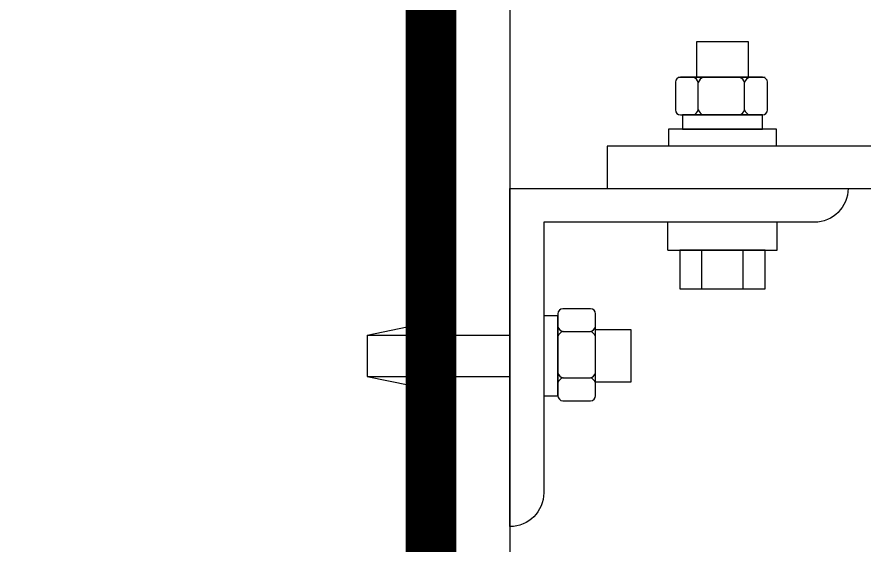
# Model space of a CAD drawing. Extents: x 343299501 to 344531018, y 671200678 to 672446893.
# Drawn here: x 344117629.9 to 344117730.1, y 672005565.6 to 672005628 of the extents above; entities that cross this region are included whole.
import ezdxf

# ---------------------------------------------------------------- set-up
doc = ezdxf.new("R2010")
doc.units = 0
doc.header["$LTSCALE"] = 10
doc.header["$MEASUREMENT"] = 0
doc.layers.add('0-1', color=1, linetype='Continuous')
doc.layers.add('00-设施', color=6, linetype='Continuous')
doc.layers.add('REINL', color=1, linetype='Continuous', lineweight=0)

msp = doc.modelspace()

# ---------------------------------------------------------------- linework, layer by layer
at = {"color": 4}
msp.add_line((344117688.194621, 672005658.2765791), (344117688.194621, 672003981.4958946), dxfattribs=at)
at = {"layer": '0-1'}
msp.add_lwpolyline([(344117692.194621, 672005571.7554363, -0.4142135623730951), (344117688.194621, 672005567.7554363), (344117688.194621, 672005567.7554363), (344117688.194621, 672005607.7554363), (344117728.194621, 672005607.7554363, -0.4142135623730728), (344117724.194621, 672005603.7554363), (344117692.194621, 672005603.7554363)], format="xyb", close=True, dxfattribs=at)
at = {"layer": '00-设施'}
for p, q in [((344117710.2717599, 672005625.1014204), (344117710.2717599, 672005620.9104053)), ((344117716.4073065, 672005625.1014204), (344117710.2717599, 672005625.1014204)), ((344117716.4073065, 672005620.9104053), (344117716.4073065, 672005625.1014204)), ((344117708.0904592, 672005620.9104053), (344117718.0591804, 672005620.9104053)), ((344117718.0591804, 672005620.9104053), (344117708.3712995, 672005620.9104053)), ((344117718.0591804, 672005620.9104053), (344117718.3833465, 672005620.9104053)), ((344117707.7712995, 672005620.3104053), (344117707.7712995, 672005617.045637)), ((344117710.4785724, 672005617.0588248), (344117710.4785724, 672005620.2972174)), ((344117715.9519074, 672005617.0588248), (344117715.9519074, 672005620.2972174)), ((344117718.6591803, 672005617.045637), (344117718.6591803, 672005620.3104053)), ((344117708.3712995, 672005616.445637), (344117718.0591804, 672005616.445637)), ((344117716.3204853, 672005616.445637), (344117710.1308162, 672005616.445637)), ((344117706.9552154, 672005614.7747514), (344117706.9552154, 672005612.7554363)), ((344117719.723851, 672005614.7747514), (344117706.9552154, 672005614.7747514)), ((344117719.723851, 672005612.7554363), (344117719.723851, 672005614.7747514)), ((344117706.8613489, 672005600.4422953), (344117706.8613489, 672005603.782256)), ((344117719.8177174, 672005600.4422953), (344117719.8177174, 672005603.782256)), ((344117706.8613489, 672005600.4422953), (344117719.8177174, 672005600.4422953)), ((344117718.3826596, 672005600.4422953), (344117708.2964067, 672005600.4422953)), ((344117708.2964067, 672005600.4422953), (344117708.2964067, 672005595.870552)), ((344117710.8959558, 672005595.870552), (344117710.8959558, 672005600.4422953)), ((344117715.7831105, 672005595.870552), (344117715.7831106, 672005600.4422953)), ((344117718.3826596, 672005595.870552), (344117718.3826596, 672005600.4422953)), ((344117708.2964067, 672005595.870552), (344117718.3826596, 672005595.870552)), ((344117693.8655066, 672005592.9305023), (344117693.8655066, 672005583.2426214)), ((344117697.7302748, 672005593.5305023), (344117694.4655066, 672005593.5305023)), ((344117698.3302748, 672005583.2426214), (344117698.3302748, 672005592.9305023)), ((344117671.3097367, 672005590.405846), (344117678.8959873, 672005591.970119)), ((344117678.8959873, 672005591.970119), (344117678.8959874, 672005590.405846)), ((344117693.8655066, 672005584.9813164), (344117693.8655066, 672005591.1709856)), ((344117694.4786944, 672005590.8232293), (344117697.717087, 672005590.8232293)), ((344117702.5212899, 672005591.0300419), (344117698.3302748, 672005591.0300419)), ((344117702.5212899, 672005584.8944952), (344117702.5212899, 672005591.0300419)), ((344117671.3097367, 672005590.405846), (344117671.3097367, 672005585.5186912)), ((344117671.3097367, 672005590.405846), (344117688.194621, 672005590.405846)), ((344117671.3097367, 672005585.5186912), (344117678.8959874, 672005583.9544182)), ((344117671.3097367, 672005585.5186912), (344117688.194621, 672005585.5186912)), ((344117678.8959874, 672005583.9544182), (344117678.8959874, 672005585.5186912)), ((344117694.4786944, 672005585.3498944), (344117697.717087, 672005585.3498944)), ((344117698.3302748, 672005584.8944952), (344117702.5212899, 672005584.8944952)), ((344117694.4655066, 672005582.6426214), (344117697.7302748, 672005582.6426214))]:
    msp.add_line(p, q, dxfattribs=at)
for points in [[(344117718.0591804, 672005616.445637), (344117708.619886, 672005616.445637), (344117708.619886, 672005614.7747514), (344117718.0591804, 672005614.7747514)], [(344117693.8655066, 672005583.2426214), (344117693.8655066, 672005592.6819158), (344117692.194621, 672005592.6819158), (344117692.194621, 672005583.2426214)]]:
    msp.add_lwpolyline(points, close=True, dxfattribs=at)
msp.add_lwpolyline([(344117750.4654095, 672005612.7554363), (344117699.682054, 672005612.7554363), (344117699.682054, 672005607.7554363), (344117745.4654095, 672005607.7554363), (344117745.4654095, 672005592.7554363), (344117750.4654095, 672005592.7554363), (344117750.4654095, 672005612.7554363)], dxfattribs=at)
for centre, radius, start, end in [((344117708.3712995, 672005620.3104053), 0.6000000000000001, 90, 180), ((344117709.5920442, 672005620.0376314), 0.9237516704571676, 16.32065926949286, 70.87646211417729), ((344117711.3651006, 672005620.0376314), 0.9237516704571676, 109.1235378858227, 163.679340730507), ((344117715.0653792, 672005620.0376314), 0.9237516704571676, 16.32065926949286, 70.87646211417729), ((344117716.8384356, 672005620.0376314), 0.9237516704571676, 109.1235378858227, 163.679340730507), ((344117718.0591804, 672005620.3104053), 0.6000000000000001, 0, 90), ((344117708.3712995, 672005617.045637), 0.6000000000000001, 180, 270), ((344117709.5920442, 672005617.3184109), 0.9237516704571676, 289.1235378858227, 343.679340730507), ((344117711.3651006, 672005617.3184109), 0.9237516704571676, 196.320659269493, 250.8764621141773), ((344117715.0653792, 672005617.3184109), 0.9237516704571676, 289.1235378858227, 343.679340730507), ((344117716.8384356, 672005617.3184109), 0.9237516704571676, 196.320659269493, 250.8764621141773), ((344117718.0591804, 672005617.045637), 0.6000000000000001, 270, 0), ((344117694.4655066, 672005592.9305023), 0.6000000000000001, 90, 180), ((344117697.7302748, 672005592.9305023), 0.6000000000000001, 0, 90), ((344117694.7382805, 672005591.7097574), 0.9237516704571676, 199.1235390046101, 253.6793407304934), ((344117694.7382805, 672005589.9367012), 0.9237516704571676, 106.3206592695066, 160.8764609953899), ((344117697.4575009, 672005591.7097574), 0.9237516704571676, 286.3206592695067, 340.8764609953898), ((344117697.4575009, 672005589.9367012), 0.9237516704571676, 19.12353900461012, 73.67934073049335), ((344117694.7382805, 672005586.2364225), 0.9237516704571676, 199.1235390046101, 253.6793407304934), ((344117697.4575009, 672005586.2364225), 0.9237516704571676, 286.3206592695067, 340.8764609953898), ((344117694.7382804, 672005584.4633662), 0.9237516704571676, 106.3206592695066, 160.8764609953899), ((344117697.4575009, 672005584.4633662), 0.9237516704571676, 19.12353900461012, 73.67934073049335), ((344117694.4655066, 672005583.2426214), 0.6000000000000001, 180, 270), ((344117697.7302748, 672005583.2426214), 0.6000000000000001, 270, 0)]:
    msp.add_arc(centre, radius, start, end, dxfattribs=at)
at = {"layer": 'REINL', "const_width": 6}
msp.add_lwpolyline([(344117338.9777711, 672003667.5646018), (344117456.165867, 672003667.5646018), (344117456.165867, 672005637.8836062), (344117678.8585762, 672005637.8836062), (344117678.8585762, 672003672.5136371), (344117816.2858176, 672003672.5136371)], dxfattribs=at)

doc.saveas('drawing.dxf')
